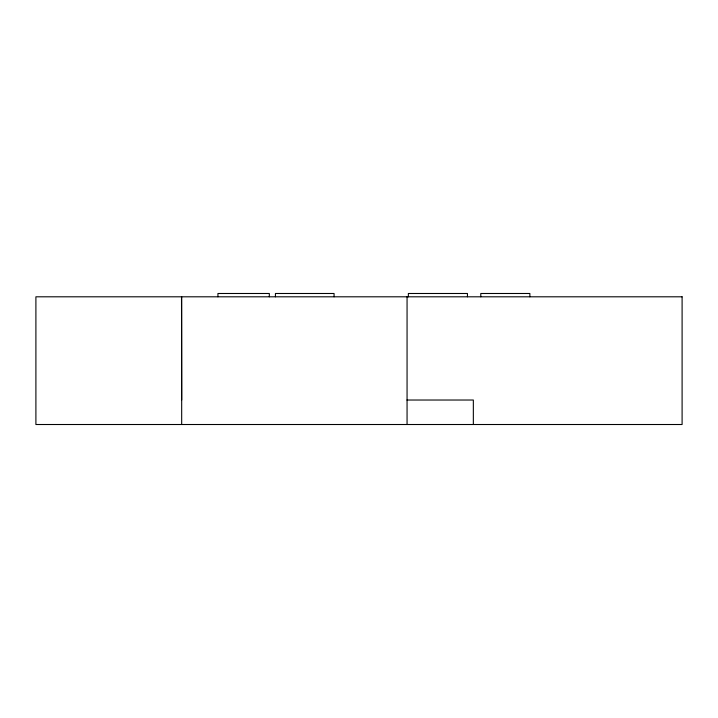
<?xml version="1.0" encoding="UTF-8"?>
<svg xmlns="http://www.w3.org/2000/svg" width="718" height="718" viewBox="0 0 718 718"><rect width="100%" height="100%" fill="white"/><g stroke="black" fill="none" stroke-linecap="round" stroke-linejoin="round"><path stroke-width="1.08" d="M181.681 400.025L181.51 296.803M406.98 400.025L473.341 400.025L473.341 424.509M529.875 296.803L529.875 293.491L480.791 293.491L480.791 296.803M467.454 296.803L467.454 293.491L408.363 293.491L408.363 296.803M407.061 296.803L407.061 424.509M334.067 296.803L334.067 293.491L275.434 293.491L275.434 296.803M269.322 296.803L269.322 293.491L217.94 293.491L217.94 296.803M181.681 296.803L181.681 424.509M682.1 296.803L35.9 296.803L35.9 424.509L682.1 424.509L682.1 296.803"/></g></svg>
